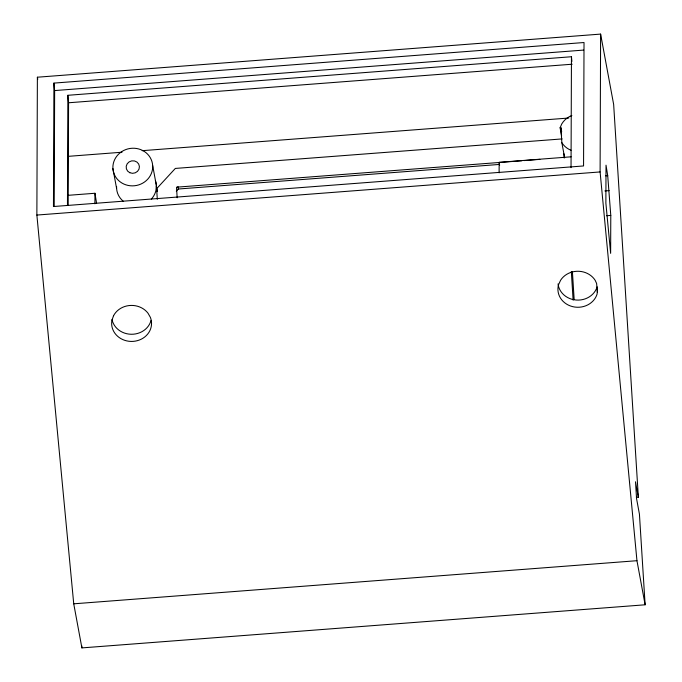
<?xml version="1.0" encoding="UTF-8"?>
<svg xmlns="http://www.w3.org/2000/svg" width="682" height="682" viewBox="0 0 682 682"><rect width="100%" height="100%" fill="white"/><g stroke="black" fill="none" stroke-linecap="round" stroke-linejoin="round"><path stroke-width="1.02" d="M638.361 497.212L635.505 481.782L636.562 498.67L639.426 514.1L645.129 604.789L81.9 647.9L73.733 603.817L36.871 215.06L37.382 77.211L600.612 34.1L613.655 104.465L638.361 497.212L636.374 497.366M53.921 83.102L53.46 206.527L583.562 165.948L584.022 42.523L53.921 83.102L54.637 90.578L54.202 206.552M67.458 205.146L67.868 95.292L571.456 56.742L571.9 61.414M68.191 205.231L68.575 102.769L67.868 95.292M94.917 203.799L94.96 193.27L67.757 195.35M499.113 172.861L499.156 162.325L571.107 156.817M571.039 167.653L571.456 56.742M597.415 292.032L596.605 283.456L595.181 280.328A19.948 18.005 0.2 0 0 560.63 280.191L558.618 284.522A19.948 18.005 0.2 0 0 572.633 306.636A19.948 18.005 0.2 0 0 597.117 294.002L597.432 287.94M645.129 604.789L636.954 560.698L600.1 171.941L600.612 34.1M610.782 215.41L610.637 253.354L605.872 203.117L606.017 165.172L607.713 175.658L610.782 215.41L606.537 215.734M152.666 165.521A19.948 18.781 -10.5 0 1 123.877 184.055A19.948 18.781 -10.5 0 1 121.831 151.557A19.948 18.781 -10.5 0 1 152.666 165.521L156.349 185.359L155.973 190.269A19.948 18.781 -10.5 0 1 151.361 199.076M561.601 135.88L560.101 127.79L561.78 123.885A19.948 18.781 -10.5 0 1 571.866 115.488M157.303 199.306L156.63 188.709L175.334 168.428L562.156 138.915M176.306 191.258L178.377 189.008L499.258 164.447M54.637 90.578L583.664 50.084M68.575 102.769L572.164 64.219M67.885 156.366L122.018 152.222M142.188 150.679L568.865 118.02M560.101 127.79L560.919 127.73L561.67 131.797M521.824 160.756L176.51 187.183L177.175 197.78M523.955 160.585L539.888 159.366M36.871 215.06L600.1 171.941M605.599 175.82L607.713 175.658M604.891 190.934L609.137 190.61M73.733 603.817L636.954 560.698M560.919 127.73L561.857 142.709L564.628 157.67M177.925 186.527L178.377 189.008M156.63 188.709L157.175 191.651M112.914 168.565L116.588 188.403M37.382 77.211L37.766 79.282M156.297 186.016L157.192 191.241M499.156 162.325L499.633 165.3M94.96 193.27L96.563 203.168M572.411 271.811L574.15 299.398M563.912 153.774L564.176 158.011M571.32 271.504L573.119 300.14M81.772 645.777L81.9 647.9M123.246 201.224A19.948 18.781 -10.5 0 1 116.579 186.442M155.368 180.56A19.948 18.781 -10.5 0 1 156.349 185.359M571.03 150.27A19.948 18.781 -10.5 0 1 561.857 142.709M597.142 286.841A19.948 18.005 0.2 0 1 576.256 300.046A19.948 18.005 0.2 0 1 558.047 283.9M151.029 320.446A19.948 18.005 0.2 0 1 131.14 334.265A19.948 18.005 0.2 0 1 112.01 319.568M113.57 315.689L111.967 320.165A19.948 18.005 0.2 0 0 133.203 341.375A19.948 18.005 0.2 0 0 150.39 317.394L148.011 313.209A19.948 18.005 0.2 0 0 113.57 315.689M129.819 172.716A6.649 6.257 -10.5 0 0 139.418 166.536A6.649 6.257 -10.5 0 0 129.137 161.881A6.649 6.257 -10.5 0 0 129.819 172.716"/></g></svg>
